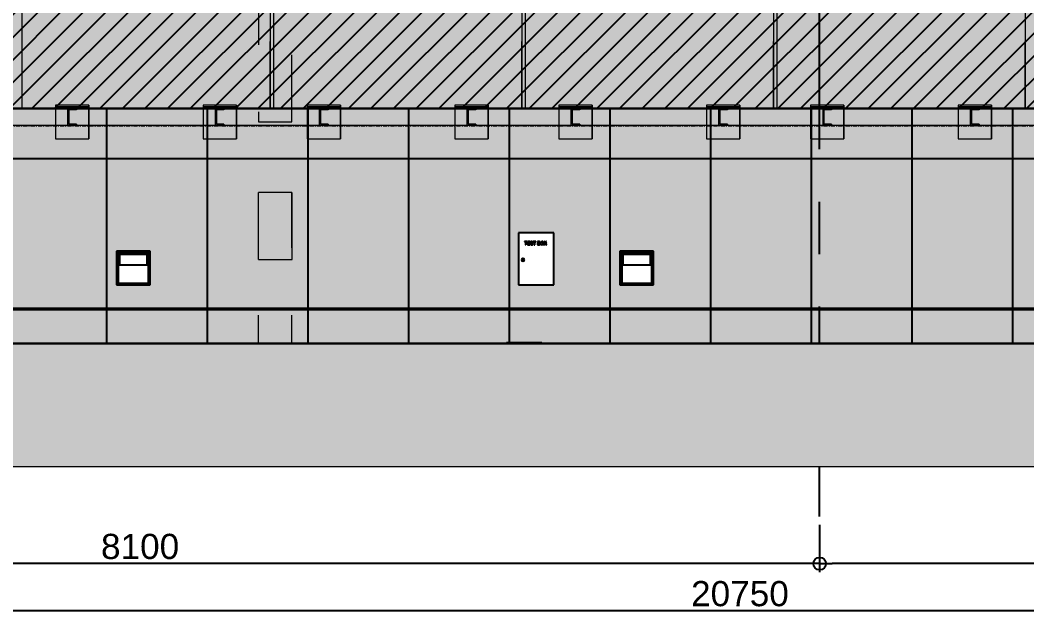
# Model space of a CAD drawing. Header units: millimetres. Extents: x 652937 to 1670132, y 1473552 to 2851037.
# Drawn here: x 760343 to 766343, y 1511628 to 1515147 of the extents above; entities that cross this region are included whole.
import ezdxf
from ezdxf.enums import TextEntityAlignment as Align
from ezdxf.xclip import XClip

# ---------------------------------------------------------------- set-up
doc = ezdxf.new("R2010")
doc.units = ezdxf.units.MM
doc.header["$XCLIPFRAME"] = 0
doc.set_wipeout_variables(frame=1)
for name, pattern in [('TA_GL_005.00000', [13.75, 5, -1.25, 1.25, -1.25, 5]), ('XKITLINE00', [0]), ('XKITLINE02', [4, 2, -2])]:
    doc.linetypes.add(name, pattern=pattern)
for name, color, linetype in [('000 - 0_HIDE_OBJ_FRAMING_DEF_SUB_1', 7, 'Continuous'), ('000 - 0_SYM_DWG_GRID-BUBBLE_MAIN_COLOR_1', 7, 'Continuous'), ('000 - 0_SYM_DWG_GRIDLINE_MAIN_COLOR_251', 7, 'Continuous'), ('000 - CONCRETE_COL_WIPEOUT_', 7, 'Continuous'), ('000 - CONCRETE_WALL_HATCH_', 7, 'Continuous'), ('000 - CONCRETE_WALL_MAIN_COLOR_2', 7, 'Continuous'), ('000 - H A T C H', 7, 'Continuous'), ('010 - ASPG_DIMS_NOM', 7, 'Continuous')]:
    doc.layers.add(name, color=color, linetype=linetype)
doc.layers.add('Part', color=7, linetype='Continuous', lineweight=0)
doc.styles.add('Arial', font='arial.ttf')
doc.styles.add('FAMELINE_FOR_CKST', font='arial.ttf')
doc.styles.add('TA', font='', dxfattribs={"height": 4.5})
doc.styles.get('TA').set_extended_font_data('Cordia New')
doc.dimstyles.new('FAMELINE-CKST_C-C', dxfattribs={"dimtxt": 0.3, "dimasz": 0.15, "dimexe": 0.1, "dimexo": 0.1, "dimgap": 0.05, "dimtad": 1, "dimzin": 0, "dimdsep": 46, "dimtxsty": 'FAMELINE_FOR_CKST', "dimblk": 'ORIGIN', "dimblk1": 'ORIGIN', "dimblk2": 'ORIGIN', "dimsah": 1, "dimcen": 0.1, "dimdle": 0.1, "dimclrd": 7, "dimclre": 7, "dimclrt": 7, "dimadec": 0, "dimazin": 0, "dimtfac": 1, "dimtix": 1, "dimtmove": 2, "dimatfit": 3, "dimfxl": 1, "dimtolj": 1, "dimtzin": 0, "dimlwd": -1, "dimlwe": -1, "dimarcsym": 0})
pattern_1 = [(0, (186823.404, -200), (35.282, 70.564), [7.823, -62.741])]
pattern_2 = [(90, (6060, 101150), (-600, 4e-14), [])]

# ---------------------------------------------------------------- blocks, each defined once
blk = doc.blocks.new('*U6164')
at = {"layer": '000 - 0_SYM_DWG_GRIDLINE_MAIN_COLOR_251', "color": 7, "linetype": 'ByBlock', "ltscale": 5}
blk.add_line((200, 0), (-30071, 0), dxfattribs=at)
at = {"color": 7, "style": 'TA', "flags": 1}
blk.add_attdef('LOCATION', (6, -6), '', height=4.5, rotation=270, dxfattribs=at)
blk = doc.blocks.new('PP18_ENT3_SE_ELE2-1')
at = {"color": 7, "rotation": 180}
blk.add_blockref('*U6164', (-21271, 100920), dxfattribs=at)
blk = doc.blocks.new('*A25183591')
at = {"layer": 'Part', "color": 7, "linetype": 'XKITLINE02', "lineweight": 0}
for p, q in [((186.26736, 22.122868), (186.26736, 7.222868)), ((193.66736, 7.222868), (193.66736, 22.122868)), ((186.267361, 7.222868), (186.26736, 7.222868))]:
    blk.add_line(p, q, dxfattribs=at)
at = {"layer": 'Part', "color": 7, "linetype": 'XKITLINE00', "lineweight": 0}
for p, q in [((186.267361, 22.122868), (186.267361, 7.222868)), ((193.667361, 22.122868), (193.667361, 7.222868)), ((186.267361, 7.222868), (186.26736, 7.222868)), ((193.667361, 7.222868), (186.267361, 7.222868))]:
    blk.add_line(p, q, dxfattribs=at)
blk = doc.blocks.new('*A25193592')
at = {"layer": 'Part', "color": 7, "linetype": 'XKITLINE02', "lineweight": 0}
for p, q in [((193.76736, 22.122868), (193.76736, 7.222868)), ((201.16736, 7.222868), (201.16736, 22.122868)), ((193.767361, 7.222868), (193.76736, 7.222868))]:
    blk.add_line(p, q, dxfattribs=at)
at = {"layer": 'Part', "color": 7, "linetype": 'XKITLINE00', "lineweight": 0}
for p, q in [((193.767361, 22.122868), (193.767361, 7.222868)), ((201.167361, 22.122868), (201.167361, 7.222868)), ((193.767361, 7.222868), (193.76736, 7.222868)), ((201.167361, 7.222868), (193.767361, 7.222868))]:
    blk.add_line(p, q, dxfattribs=at)
blk = doc.blocks.new('*A25203593')
at = {"layer": 'Part', "color": 7, "linetype": 'XKITLINE02', "lineweight": 0}
for p, q in [((201.26736, 22.122868), (201.26736, 7.222868)), ((208.66736, 7.222868), (208.66736, 22.122868)), ((201.267361, 7.222868), (201.26736, 7.222868))]:
    blk.add_line(p, q, dxfattribs=at)
at = {"layer": 'Part', "color": 7, "linetype": 'XKITLINE00', "lineweight": 0}
for p, q in [((201.267361, 22.122868), (201.267361, 7.222868)), ((208.667361, 22.122868), (208.667361, 7.222868)), ((201.267361, 7.222868), (201.26736, 7.222868)), ((208.667361, 7.222868), (201.267361, 7.222868))]:
    blk.add_line(p, q, dxfattribs=at)
blk = doc.blocks.new('*A25353608')
at = {"layer": 'Part', "color": 7, "linetype": 'XKITLINE00', "lineweight": 0}
for p, q in [((180.142408, 6.722868), (177.292408, 6.722868)), ((184.542408, 6.722868), (180.392408, 6.722868)), ((187.642408, 6.722868), (184.792408, 6.722868)), ((192.042408, 6.722868), (187.892408, 6.722868)), ((195.142408, 6.722868), (192.292408, 6.722868)), ((199.542408, 6.722868), (195.392408, 6.722868)), ((202.642408, 6.722868), (199.792408, 6.722868)), ((207.042408, 6.722868), (202.892408, 6.722868)), ((209.192408, 6.722868), (207.292408, 6.722868))]:
    blk.add_line(p, q, dxfattribs=at)
at = {"layer": 'Part', "color": 7, "linetype": 'XKITLINE02', "lineweight": 0}
for p, q in [((180.392408, 6.722868), (180.142408, 6.722868)), ((184.792408, 6.722868), (184.542408, 6.722868)), ((187.892408, 6.722868), (187.642408, 6.722868)), ((192.292408, 6.722868), (192.042408, 6.722868)), ((195.392408, 6.722868), (195.142408, 6.722868)), ((199.792408, 6.722868), (199.542408, 6.722868)), ((202.892408, 6.722868), (202.642408, 6.722868)), ((207.292408, 6.722868), (207.042408, 6.722868))]:
    blk.add_line(p, q, dxfattribs=at)
blk = doc.blocks.new('*A25803653')
at = {"layer": 'Part', "color": 7, "linetype": 'XKITLINE02', "lineweight": 0}
blk.add_line((211.037078, 6.722868), (153.48735, 6.722868), dxfattribs=at)
blk = doc.blocks.new('*A25813654')
at = {"layer": 'Part', "color": 7, "linetype": 'XKITLINE02', "lineweight": 0}
for p, q in [((186.818398, 4.722868), (185.818397, 4.722868)), ((185.818398, -5.480012), (185.818398, 4.722868)), ((186.818397, 4.722868), (186.818398, 4.722868)), ((186.818398, -5.480012), (186.818398, 4.722868))]:
    blk.add_line(p, q, dxfattribs=at)
blk = doc.blocks.new('*A25823655')
at = {"layer": 'Part', "color": 7, "linetype": 'XKITLINE02', "lineweight": 0}
for p, q in [((186.82032, 6.722868), (185.820319, 6.722868)), ((185.82032, 2.722868), (185.82032, 6.722868)), ((186.82032, 2.722868), (186.82032, 6.722868)), ((185.820319, 2.722868), (186.82032, 2.722868))]:
    blk.add_line(p, q, dxfattribs=at)
blk = doc.blocks.new('*A25853658')
at = {"layer": 'Part', "color": 7, "linetype": 'XKITLINE00', "lineweight": 0}
for p, q in [((178.76736, 22.122868), (178.767361, 22.122868)), ((178.767361, 22.122868), (186.167361, 22.122868)), ((178.767361, 22.122868), (178.767361, 7.222868)), ((186.167361, 22.122868), (186.167361, 7.222868)), ((178.767361, 7.222868), (178.76736, 7.222868)), ((186.167361, 7.222868), (178.767361, 7.222868))]:
    blk.add_line(p, q, dxfattribs=at)
at = {"layer": 'Part', "color": 7, "linetype": 'XKITLINE02', "lineweight": 0}
for p, q in [((178.767361, 22.122868), (178.76736, 22.122868)), ((178.76736, 22.122868), (178.76736, 7.222868)), ((186.16736, 7.222868), (186.16736, 22.122868)), ((178.76736, 7.222868), (178.767361, 7.222868))]:
    blk.add_line(p, q, dxfattribs=at)
blk = doc.blocks.new('*A25863659')
at = {"layer": 'Part', "color": 7, "linetype": 'XKITLINE02', "lineweight": 0}
for p, q in [((180.767391, 7.272868), (179.76739, 7.272868)), ((179.76739, 7.272868), (179.76739, 7.222868)), ((179.76739, 7.222868), (180.767391, 7.222868)), ((179.767391, 7.272868), (179.767391, 7.222868)), ((180.76739, 7.272868), (180.767391, 7.272868)), ((180.76739, 7.272868), (180.76739, 7.222868)), ((180.76739, 7.222868), (180.767391, 7.222868)), ((180.767391, 7.222868), (180.767391, 7.272868))]:
    blk.add_line(p, q, dxfattribs=at)
blk = doc.blocks.new('*A25873660')
at = {"layer": 'Part', "color": 7, "linetype": 'XKITLINE02', "lineweight": 0}
for p, q in [((180.767392, 7.322868), (179.76739, 7.322868)), ((179.76739, 7.322868), (179.76739, 6.722868)), ((179.767392, 7.322868), (179.767392, 6.322868)), ((180.76739, 7.322868), (180.76739, 6.722868)), ((180.767392, 6.322868), (180.767392, 7.322868))]:
    blk.add_line(p, q, dxfattribs=at)
at = {"layer": 'Part', "color": 7, "linetype": 'XKITLINE00', "lineweight": 0}
for p, q in [((179.76739, 6.722868), (179.76739, 6.322868)), ((180.76739, 6.722868), (180.76739, 6.322868)), ((179.76739, 6.322868), (180.767392, 6.322868))]:
    blk.add_line(p, q, dxfattribs=at)
blk = doc.blocks.new('*A25903663')
at = {"layer": 'Part', "color": 7, "linetype": 'XKITLINE02', "lineweight": 0}
for p, q in [((188.267392, 7.322868), (187.26739, 7.322868)), ((187.26739, 7.322868), (187.26739, 6.722868)), ((187.267392, 7.322868), (187.267392, 6.322868)), ((188.26739, 7.322868), (188.26739, 6.722868)), ((188.267392, 6.322868), (188.267392, 7.322868))]:
    blk.add_line(p, q, dxfattribs=at)
at = {"layer": 'Part', "color": 7, "linetype": 'XKITLINE00', "lineweight": 0}
for p, q in [((187.26739, 6.722868), (187.26739, 6.322868)), ((188.26739, 6.722868), (188.26739, 6.322868)), ((187.26739, 6.322868), (188.267392, 6.322868))]:
    blk.add_line(p, q, dxfattribs=at)
blk = doc.blocks.new('*A25913664')
at = {"layer": 'Part', "color": 7, "linetype": 'XKITLINE02', "lineweight": 0}
for p, q in [((192.667392, 7.322868), (191.66739, 7.322868)), ((191.66739, 7.322868), (191.66739, 6.722868)), ((191.667392, 7.322868), (191.667392, 6.322868)), ((192.66739, 7.322868), (192.66739, 6.722868)), ((192.667392, 6.322868), (192.667392, 7.322868))]:
    blk.add_line(p, q, dxfattribs=at)
at = {"layer": 'Part', "color": 7, "linetype": 'XKITLINE00', "lineweight": 0}
for p, q in [((191.66739, 6.722868), (191.66739, 6.322868)), ((192.66739, 6.722868), (192.66739, 6.322868)), ((191.66739, 6.322868), (192.667392, 6.322868))]:
    blk.add_line(p, q, dxfattribs=at)
blk = doc.blocks.new('*A25923665')
at = {"layer": 'Part', "color": 7, "linetype": 'XKITLINE02', "lineweight": 0}
for p, q in [((188.267391, 7.272868), (187.26739, 7.272868)), ((187.26739, 7.272868), (187.26739, 7.222868)), ((187.26739, 7.222868), (188.267391, 7.222868)), ((187.267391, 7.272868), (187.267391, 7.222868)), ((188.26739, 7.272868), (188.267391, 7.272868)), ((188.26739, 7.272868), (188.26739, 7.222868)), ((188.26739, 7.222868), (188.267391, 7.222868)), ((188.267391, 7.222868), (188.267391, 7.272868))]:
    blk.add_line(p, q, dxfattribs=at)
blk = doc.blocks.new('*A25933666')
at = {"layer": 'Part', "color": 7, "linetype": 'XKITLINE02', "lineweight": 0}
for p, q in [((187.892408, 7.222868), (187.642407, 7.222868)), ((187.642407, 6.722868), (187.642407, 7.222868)), ((187.892407, 7.222868), (187.892407, 7.185368)), ((187.667407, 7.185368), (187.667407, 6.760368)), ((187.892407, 6.760368), (187.892407, 6.722868))]:
    blk.add_line(p, q, dxfattribs=at)
at = {"layer": 'Part', "color": 7, "linetype": 'XKITLINE00', "lineweight": 0}
for p, q in [((187.642408, 6.722868), (187.642408, 7.222868)), ((187.892408, 7.222868), (187.892408, 7.185368)), ((187.667408, 7.185368), (187.667407, 7.185368)), ((187.892408, 7.185368), (187.667408, 7.185368)), ((187.667408, 7.185368), (187.667408, 6.760368)), ((187.892407, 7.185368), (187.892408, 7.185368)), ((187.642408, 6.722868), (187.642407, 6.722868)), ((187.892408, 6.722868), (187.642408, 6.722868)), ((187.667407, 6.760368), (187.667408, 6.760368)), ((187.892408, 6.760368), (187.667408, 6.760368)), ((187.892407, 6.760368), (187.892408, 6.760368)), ((187.892407, 6.722868), (187.892408, 6.722868)), ((187.892408, 6.760368), (187.892408, 6.722868))]:
    blk.add_line(p, q, dxfattribs=at)
blk = doc.blocks.new('*A25943667')
at = {"layer": 'Part', "color": 7, "linetype": 'XKITLINE02', "lineweight": 0}
for p, q in [((192.667391, 7.272868), (191.66739, 7.272868)), ((191.66739, 7.272868), (191.66739, 7.222868)), ((191.66739, 7.222868), (192.667391, 7.222868)), ((191.667391, 7.272868), (191.667391, 7.222868)), ((192.66739, 7.272868), (192.667391, 7.272868)), ((192.66739, 7.272868), (192.66739, 7.222868)), ((192.66739, 7.222868), (192.667391, 7.222868)), ((192.667391, 7.222868), (192.667391, 7.272868))]:
    blk.add_line(p, q, dxfattribs=at)
blk = doc.blocks.new('*A25953668')
at = {"layer": 'Part', "color": 7, "linetype": 'XKITLINE02', "lineweight": 0}
for p, q in [((192.292408, 7.222868), (192.042407, 7.222868)), ((192.042407, 6.722868), (192.042407, 7.222868)), ((192.292407, 7.222868), (192.292407, 7.185368)), ((192.067407, 7.185368), (192.067407, 6.760368)), ((192.292407, 6.760368), (192.292407, 6.722868))]:
    blk.add_line(p, q, dxfattribs=at)
at = {"layer": 'Part', "color": 7, "linetype": 'XKITLINE00', "lineweight": 0}
for p, q in [((192.042408, 6.722868), (192.042408, 7.222868)), ((192.292408, 7.222868), (192.292408, 7.185368)), ((192.067408, 7.185368), (192.067407, 7.185368)), ((192.292408, 7.185368), (192.067408, 7.185368)), ((192.067408, 7.185368), (192.067408, 6.760368)), ((192.292407, 7.185368), (192.292408, 7.185368)), ((192.042408, 6.722868), (192.042407, 6.722868)), ((192.292408, 6.722868), (192.042408, 6.722868)), ((192.067407, 6.760368), (192.067408, 6.760368)), ((192.292408, 6.760368), (192.067408, 6.760368)), ((192.292407, 6.760368), (192.292408, 6.760368)), ((192.292407, 6.722868), (192.292408, 6.722868)), ((192.292408, 6.760368), (192.292408, 6.722868))]:
    blk.add_line(p, q, dxfattribs=at)
blk = doc.blocks.new('*A25963669')
at = {"layer": 'Part', "color": 7, "linetype": 'XKITLINE02', "lineweight": 0}
for p, q in [((199.792408, 7.222868), (199.542407, 7.222868)), ((199.542407, 6.722868), (199.542407, 7.222868)), ((199.792407, 7.222868), (199.792407, 7.185368)), ((199.567407, 7.185368), (199.567407, 6.760368)), ((199.792407, 6.760368), (199.792407, 6.722868))]:
    blk.add_line(p, q, dxfattribs=at)
at = {"layer": 'Part', "color": 7, "linetype": 'XKITLINE00', "lineweight": 0}
for p, q in [((199.542408, 6.722868), (199.542408, 7.222868)), ((199.792408, 7.222868), (199.792408, 7.185368)), ((199.567408, 7.185368), (199.567407, 7.185368)), ((199.792408, 7.185368), (199.567408, 7.185368)), ((199.567408, 7.185368), (199.567408, 6.760368)), ((199.792407, 7.185368), (199.792408, 7.185368)), ((199.542408, 6.722868), (199.542407, 6.722868)), ((199.792408, 6.722868), (199.542408, 6.722868)), ((199.567407, 6.760368), (199.567408, 6.760368)), ((199.792408, 6.760368), (199.567408, 6.760368)), ((199.792407, 6.760368), (199.792408, 6.760368)), ((199.792407, 6.722868), (199.792408, 6.722868)), ((199.792408, 6.760368), (199.792408, 6.722868))]:
    blk.add_line(p, q, dxfattribs=at)
blk = doc.blocks.new('*A25973670')
at = {"layer": 'Part', "color": 7, "linetype": 'XKITLINE02', "lineweight": 0}
for p, q in [((200.167391, 7.272868), (199.16739, 7.272868)), ((199.16739, 7.272868), (199.16739, 7.222868)), ((199.16739, 7.222868), (200.167391, 7.222868)), ((199.167391, 7.272868), (199.167391, 7.222868)), ((200.16739, 7.272868), (200.167391, 7.272868)), ((200.16739, 7.272868), (200.16739, 7.222868)), ((200.16739, 7.222868), (200.167391, 7.222868)), ((200.167391, 7.222868), (200.167391, 7.272868))]:
    blk.add_line(p, q, dxfattribs=at)
blk = doc.blocks.new('*A25983671')
at = {"layer": 'Part', "color": 7, "linetype": 'XKITLINE02', "lineweight": 0}
for p, q in [((195.392408, 7.222868), (195.142407, 7.222868)), ((195.142407, 6.722868), (195.142407, 7.222868)), ((195.392407, 7.222868), (195.392407, 7.185368)), ((195.167407, 7.185368), (195.167407, 6.760368)), ((195.392407, 6.760368), (195.392407, 6.722868))]:
    blk.add_line(p, q, dxfattribs=at)
at = {"layer": 'Part', "color": 7, "linetype": 'XKITLINE00', "lineweight": 0}
for p, q in [((195.142408, 6.722868), (195.142408, 7.222868)), ((195.392408, 7.222868), (195.392408, 7.185368)), ((195.167408, 7.185368), (195.167407, 7.185368)), ((195.392408, 7.185368), (195.167408, 7.185368)), ((195.167408, 7.185368), (195.167408, 6.760368)), ((195.392407, 7.185368), (195.392408, 7.185368)), ((195.142408, 6.722868), (195.142407, 6.722868)), ((195.392408, 6.722868), (195.142408, 6.722868)), ((195.167407, 6.760368), (195.167408, 6.760368)), ((195.392408, 6.760368), (195.167408, 6.760368)), ((195.392407, 6.760368), (195.392408, 6.760368)), ((195.392407, 6.722868), (195.392408, 6.722868)), ((195.392408, 6.760368), (195.392408, 6.722868))]:
    blk.add_line(p, q, dxfattribs=at)
blk = doc.blocks.new('*A25993672')
at = {"layer": 'Part', "color": 7, "linetype": 'XKITLINE02', "lineweight": 0}
for p, q in [((195.767391, 7.272868), (194.76739, 7.272868)), ((194.76739, 7.272868), (194.76739, 7.222868)), ((194.76739, 7.222868), (195.767391, 7.222868)), ((194.767391, 7.272868), (194.767391, 7.222868)), ((195.76739, 7.272868), (195.767391, 7.272868)), ((195.76739, 7.272868), (195.76739, 7.222868)), ((195.76739, 7.222868), (195.767391, 7.222868)), ((195.767391, 7.222868), (195.767391, 7.272868))]:
    blk.add_line(p, q, dxfattribs=at)
blk = doc.blocks.new('*A26003673')
at = {"layer": 'Part', "color": 7, "linetype": 'XKITLINE02', "lineweight": 0}
for p, q in [((200.167392, 7.322868), (199.16739, 7.322868)), ((199.16739, 7.322868), (199.16739, 6.722868)), ((199.167392, 7.322868), (199.167392, 6.322868)), ((200.16739, 7.322868), (200.16739, 6.722868)), ((200.167392, 6.322868), (200.167392, 7.322868))]:
    blk.add_line(p, q, dxfattribs=at)
at = {"layer": 'Part', "color": 7, "linetype": 'XKITLINE00', "lineweight": 0}
for p, q in [((199.16739, 6.722868), (199.16739, 6.322868)), ((200.16739, 6.722868), (200.16739, 6.322868)), ((199.16739, 6.322868), (200.167392, 6.322868))]:
    blk.add_line(p, q, dxfattribs=at)
blk = doc.blocks.new('*A26013674')
at = {"layer": 'Part', "color": 7, "linetype": 'XKITLINE02', "lineweight": 0}
for p, q in [((195.767392, 7.322868), (194.76739, 7.322868)), ((194.76739, 7.322868), (194.76739, 6.722868)), ((194.767392, 7.322868), (194.767392, 6.322868)), ((195.76739, 7.322868), (195.76739, 6.722868)), ((195.767392, 6.322868), (195.767392, 7.322868))]:
    blk.add_line(p, q, dxfattribs=at)
at = {"layer": 'Part', "color": 7, "linetype": 'XKITLINE00', "lineweight": 0}
for p, q in [((194.76739, 6.722868), (194.76739, 6.322868)), ((195.76739, 6.722868), (195.76739, 6.322868)), ((194.76739, 6.322868), (195.767392, 6.322868))]:
    blk.add_line(p, q, dxfattribs=at)
blk = doc.blocks.new('*A26023675')
at = {"layer": 'Part', "color": 7, "linetype": 'XKITLINE02', "lineweight": 0}
for p, q in [((202.892408, 7.222868), (202.642407, 7.222868)), ((202.642407, 6.722868), (202.642407, 7.222868)), ((202.892407, 7.222868), (202.892407, 7.185368)), ((202.667407, 7.185368), (202.667407, 6.760368)), ((202.892407, 6.760368), (202.892407, 6.722868))]:
    blk.add_line(p, q, dxfattribs=at)
at = {"layer": 'Part', "color": 7, "linetype": 'XKITLINE00', "lineweight": 0}
for p, q in [((202.642408, 6.722868), (202.642408, 7.222868)), ((202.892408, 7.222868), (202.892408, 7.185368)), ((202.667408, 7.185368), (202.667407, 7.185368)), ((202.892408, 7.185368), (202.667408, 7.185368)), ((202.667408, 7.185368), (202.667408, 6.760368)), ((202.892407, 7.185368), (202.892408, 7.185368)), ((202.642408, 6.722868), (202.642407, 6.722868)), ((202.892408, 6.722868), (202.642408, 6.722868)), ((202.667407, 6.760368), (202.667408, 6.760368)), ((202.892408, 6.760368), (202.667408, 6.760368)), ((202.892407, 6.760368), (202.892408, 6.760368)), ((202.892407, 6.722868), (202.892408, 6.722868)), ((202.892408, 6.760368), (202.892408, 6.722868))]:
    blk.add_line(p, q, dxfattribs=at)
blk = doc.blocks.new('*A26033676')
at = {"layer": 'Part', "color": 7, "linetype": 'XKITLINE02', "lineweight": 0}
for p, q in [((203.267391, 7.272868), (202.26739, 7.272868)), ((202.26739, 7.272868), (202.26739, 7.222868)), ((202.26739, 7.222868), (203.267391, 7.222868)), ((202.267391, 7.272868), (202.267391, 7.222868)), ((203.26739, 7.272868), (203.267391, 7.272868)), ((203.26739, 7.272868), (203.26739, 7.222868)), ((203.26739, 7.222868), (203.267391, 7.222868)), ((203.267391, 7.222868), (203.267391, 7.272868))]:
    blk.add_line(p, q, dxfattribs=at)
blk = doc.blocks.new('*A26043677')
at = {"layer": 'Part', "color": 7, "linetype": 'XKITLINE02', "lineweight": 0}
for p, q in [((203.267392, 7.322868), (202.26739, 7.322868)), ((202.26739, 7.322868), (202.26739, 6.722868)), ((202.267392, 7.322868), (202.267392, 6.322868)), ((203.26739, 7.322868), (203.26739, 6.722868)), ((203.267392, 6.322868), (203.267392, 7.322868))]:
    blk.add_line(p, q, dxfattribs=at)
at = {"layer": 'Part', "color": 7, "linetype": 'XKITLINE00', "lineweight": 0}
for p, q in [((202.26739, 6.722868), (202.26739, 6.322868)), ((203.26739, 6.722868), (203.26739, 6.322868)), ((202.26739, 6.322868), (203.267392, 6.322868))]:
    blk.add_line(p, q, dxfattribs=at)
blk = doc.blocks.new('*A26053678')
at = {"layer": 'Part', "color": 7, "linetype": 'XKITLINE02', "lineweight": 0}
for p, q in [((207.292408, 7.222868), (207.042407, 7.222868)), ((207.042407, 6.722868), (207.042407, 7.222868)), ((207.292407, 7.222868), (207.292407, 7.185368)), ((207.067407, 7.185368), (207.067407, 6.760368)), ((207.292407, 6.760368), (207.292407, 6.722868))]:
    blk.add_line(p, q, dxfattribs=at)
at = {"layer": 'Part', "color": 7, "linetype": 'XKITLINE00', "lineweight": 0}
for p, q in [((207.042408, 6.722868), (207.042408, 7.222868)), ((207.292408, 7.222868), (207.292408, 7.185368)), ((207.067408, 7.185368), (207.067407, 7.185368)), ((207.292408, 7.185368), (207.067408, 7.185368)), ((207.067408, 7.185368), (207.067408, 6.760368)), ((207.292407, 7.185368), (207.292408, 7.185368)), ((207.042408, 6.722868), (207.042407, 6.722868)), ((207.292408, 6.722868), (207.042408, 6.722868)), ((207.067407, 6.760368), (207.067408, 6.760368)), ((207.292408, 6.760368), (207.067408, 6.760368)), ((207.292407, 6.760368), (207.292408, 6.760368)), ((207.292407, 6.722868), (207.292408, 6.722868)), ((207.292408, 6.760368), (207.292408, 6.722868))]:
    blk.add_line(p, q, dxfattribs=at)
blk = doc.blocks.new('*A26063679')
at = {"layer": 'Part', "color": 7, "linetype": 'XKITLINE02', "lineweight": 0}
for p, q in [((207.667391, 7.272868), (206.66739, 7.272868)), ((206.66739, 7.272868), (206.66739, 7.222868)), ((206.66739, 7.222868), (207.667391, 7.222868)), ((206.667391, 7.272868), (206.667391, 7.222868)), ((207.66739, 7.272868), (207.667391, 7.272868)), ((207.66739, 7.272868), (207.66739, 7.222868)), ((207.66739, 7.222868), (207.667391, 7.222868)), ((207.667391, 7.222868), (207.667391, 7.272868))]:
    blk.add_line(p, q, dxfattribs=at)
blk = doc.blocks.new('*A26073680')
at = {"layer": 'Part', "color": 7, "linetype": 'XKITLINE02', "lineweight": 0}
for p, q in [((207.667392, 7.322868), (206.66739, 7.322868)), ((206.66739, 7.322868), (206.66739, 6.722868)), ((206.667392, 7.322868), (206.667392, 6.322868)), ((207.66739, 7.322868), (207.66739, 6.722868)), ((207.667392, 6.322868), (207.667392, 7.322868))]:
    blk.add_line(p, q, dxfattribs=at)
at = {"layer": 'Part', "color": 7, "linetype": 'XKITLINE00', "lineweight": 0}
for p, q in [((206.66739, 6.722868), (206.66739, 6.322868)), ((207.66739, 6.722868), (207.66739, 6.322868)), ((206.66739, 6.322868), (207.667392, 6.322868))]:
    blk.add_line(p, q, dxfattribs=at)
blk = doc.blocks.new('*A26743747')
at = {"layer": 'Part', "color": 7, "linetype": 'XKITLINE02', "lineweight": 0}
for p, q in [((180.392408, 7.222868), (180.142407, 7.222868)), ((180.142407, 6.722868), (180.142407, 7.222868)), ((180.392407, 7.222868), (180.392407, 7.185368)), ((180.167407, 7.185368), (180.167407, 6.760368)), ((180.392407, 6.760368), (180.392407, 6.722868))]:
    blk.add_line(p, q, dxfattribs=at)
at = {"layer": 'Part', "color": 7, "linetype": 'XKITLINE00', "lineweight": 0}
for p, q in [((180.142408, 6.722868), (180.142408, 7.222868)), ((180.392408, 7.222868), (180.392408, 7.185368)), ((180.167408, 7.185368), (180.167407, 7.185368)), ((180.392408, 7.185368), (180.167408, 7.185368)), ((180.167408, 7.185368), (180.167408, 6.760368)), ((180.392407, 7.185368), (180.392408, 7.185368)), ((180.142408, 6.722868), (180.142407, 6.722868)), ((180.392408, 6.722868), (180.142408, 6.722868)), ((180.167407, 6.760368), (180.167408, 6.760368)), ((180.392408, 6.760368), (180.167408, 6.760368)), ((180.392407, 6.760368), (180.392408, 6.760368)), ((180.392407, 6.722868), (180.392408, 6.722868)), ((180.392408, 6.760368), (180.392408, 6.722868))]:
    blk.add_line(p, q, dxfattribs=at)
blk = doc.blocks.new('*A27253798')
at = {"layer": 'Part', "color": 7, "linetype": 'XKITLINE02', "lineweight": 0}
for p, q in [((186.818398, 28.472868), (185.818397, 28.472868)), ((186.818398, 6.822868), (186.818398, 28.472868)), ((185.818398, 23.122868), (185.818398, 6.822868)), ((185.818397, 6.822868), (186.818398, 6.822868))]:
    blk.add_line(p, q, dxfattribs=at)
at = {"layer": 'Part', "color": 7, "linetype": 'XKITLINE00', "lineweight": 0}
blk.add_line((185.818398, 28.472868), (185.818398, 23.122868), dxfattribs=at)
blk = doc.blocks.new('*A27433816')
at = {"layer": 'Part', "color": 7, "linetype": 'XKITLINE02', "lineweight": 0}
for p, q in [((184.792408, 7.222868), (184.542407, 7.222868)), ((184.542407, 6.722868), (184.542407, 7.222868)), ((184.792407, 7.222868), (184.792407, 7.185368)), ((184.567407, 7.185368), (184.567407, 6.760368)), ((184.792407, 6.760368), (184.792407, 6.722868))]:
    blk.add_line(p, q, dxfattribs=at)
at = {"layer": 'Part', "color": 7, "linetype": 'XKITLINE00', "lineweight": 0}
for p, q in [((184.542408, 6.722868), (184.542408, 7.222868)), ((184.792408, 7.222868), (184.792408, 7.185368)), ((184.567408, 7.185368), (184.567407, 7.185368)), ((184.792408, 7.185368), (184.567408, 7.185368)), ((184.567408, 7.185368), (184.567408, 6.760368)), ((184.792407, 7.185368), (184.792408, 7.185368)), ((184.542408, 6.722868), (184.542407, 6.722868)), ((184.792408, 6.722868), (184.542408, 6.722868)), ((184.567407, 6.760368), (184.567408, 6.760368)), ((184.792408, 6.760368), (184.567408, 6.760368)), ((184.792407, 6.760368), (184.792408, 6.760368)), ((184.792407, 6.722868), (184.792408, 6.722868)), ((184.792408, 6.760368), (184.792408, 6.722868))]:
    blk.add_line(p, q, dxfattribs=at)
blk = doc.blocks.new('*A27443817')
at = {"layer": 'Part', "color": 7, "linetype": 'XKITLINE02', "lineweight": 0}
for p, q in [((185.167391, 7.272868), (184.16739, 7.272868)), ((184.16739, 7.272868), (184.16739, 7.222868)), ((184.16739, 7.222868), (185.167391, 7.222868)), ((184.167391, 7.272868), (184.167391, 7.222868)), ((185.16739, 7.272868), (185.167391, 7.272868)), ((185.16739, 7.272868), (185.16739, 7.222868)), ((185.16739, 7.222868), (185.167391, 7.222868)), ((185.167391, 7.222868), (185.167391, 7.272868))]:
    blk.add_line(p, q, dxfattribs=at)
blk = doc.blocks.new('*A27453818')
at = {"layer": 'Part', "color": 7, "linetype": 'XKITLINE02', "lineweight": 0}
for p, q in [((185.167392, 7.322868), (184.16739, 7.322868)), ((184.16739, 7.322868), (184.16739, 6.722868)), ((184.167392, 7.322868), (184.167392, 6.322868)), ((185.16739, 7.322868), (185.16739, 6.722868)), ((185.167392, 6.322868), (185.167392, 7.322868))]:
    blk.add_line(p, q, dxfattribs=at)
at = {"layer": 'Part', "color": 7, "linetype": 'XKITLINE00', "lineweight": 0}
for p, q in [((184.16739, 6.722868), (184.16739, 6.322868)), ((185.16739, 6.722868), (185.16739, 6.322868)), ((184.16739, 6.322868), (185.167392, 6.322868))]:
    blk.add_line(p, q, dxfattribs=at)
blk = doc.blocks.new('PP18_ENT3_SE_ELE2-2')
at = {"color": 7, "lineweight": 0, "xscale": 200, "yscale": 200, "zscale": 200}
for name in ['*A25183591', '*A25193592', '*A25203593', '*A27253798', '*A25853658', '*A25353608', '*A25873660', '*A25863659', '*A26743747', '*A27453818', '*A27443817', '*A27433816', '*A25903663', '*A25923665', '*A25933666', '*A25913664', '*A25943667', '*A25953668', '*A26013674', '*A25993672', '*A25983671', '*A26003673', '*A25973670', '*A25963669', '*A26043677', '*A26033676', '*A26023675', '*A26073680', '*A26063679', '*A26053678', '*A25803653', '*A25823655', '*A25813654']:
    blk.add_blockref(name, (-50408.4678, 101105.4264), dxfattribs=at)
blk = doc.blocks.new('*U6169')
at = {"layer": '000 - 0_SYM_DWG_GRIDLINE_MAIN_COLOR_251', "color": 7, "linetype": 'ByBlock', "ltscale": 5}
blk.add_line((16, 0), (-308.66, 0), dxfattribs=at)
at = {"layer": '000 - 0_SYM_DWG_GRIDLINE_MAIN_COLOR_251', "color": 7}
blk.add_point((0, 0), dxfattribs=at)
at = {"color": 7, "style": 'TA', "flags": 1}
blk.add_attdef('LOCATION', (6, -6), '', height=4.5, rotation=270, dxfattribs=at)
at = {"layer": '000 - 0_SYM_DWG_GRID-BUBBLE_MAIN_COLOR_1', "color": 7, "style": 'Arial'}
blk.add_attdef('GRID-HEAD', text='', height=4, rotation=90, dxfattribs=at).set_placement((50, 0), align=Align.MIDDLE_CENTER)
blk = doc.blocks.new('_Origin')
at = {"color": 7, "linetype": 'ByBlock', "lineweight": -2}
blk.add_line((0, 0), (-1, 0), dxfattribs=at)
blk.add_circle((0, 0), 0.5, dxfattribs=at)
blk = doc.blocks.new('*D7619')
at = {"layer": '010 - ASPG_DIMS_NOM', "color": 7, "transparency": 16777216}
for p, q in [((-20750, 100070), (-20750, 99507.5)), ((0, 100070), (0, 99507.5)), ((-75, 99557.5), (-20675, 99557.5))]:
    blk.add_line(p, q, dxfattribs=at)
at = {"layer": 'Defpoints', "color": 7, "transparency": 16777216}
for p in [(-20750, 100120), (0, 100120), (-20750, 99557.5)]:
    blk.add_point(p, dxfattribs=at)
at = {"layer": '010 - ASPG_DIMS_NOM', "color": 7, "transparency": 16777216, "xscale": 75, "yscale": 75, "zscale": 75, "rotation": 180}
blk.add_blockref('_Origin', (-20750, 99557.5), dxfattribs=at)
at = {"layer": '010 - ASPG_DIMS_NOM', "color": 7, "transparency": 16777216, "xscale": 75, "yscale": 75, "zscale": 75}
blk.add_blockref('_Origin', (0, 99557.5), dxfattribs=at)
at = {"layer": '010 - ASPG_DIMS_NOM', "color": 7, "transparency": 16777216, "insert": (-10375, 99659.1), "char_height": 150, "attachment_point": 5, "style": 'FAMELINE_FOR_CKST'}
blk.add_mtext('\\A1;20750', dxfattribs=at)
blk = doc.blocks.new('*D7616')
at = {"layer": '010 - ASPG_DIMS_NOM', "color": 7, "transparency": 16777216}
for p, q in [((-9900, 100070), (-9900, 99788.8)), ((0, 100070), (0, 99788.8)), ((-75, 99838.8), (-9825, 99838.8))]:
    blk.add_line(p, q, dxfattribs=at)
at = {"layer": 'Defpoints', "color": 7, "transparency": 16777216}
for p in [(-9900, 100120), (0, 100120), (-9900, 99838.8)]:
    blk.add_point(p, dxfattribs=at)
at = {"layer": '010 - ASPG_DIMS_NOM', "color": 7, "transparency": 16777216, "xscale": 75, "yscale": 75, "zscale": 75, "rotation": 180}
blk.add_blockref('_Origin', (-9900, 99838.8), dxfattribs=at)
at = {"layer": '010 - ASPG_DIMS_NOM', "color": 7, "transparency": 16777216, "xscale": 75, "yscale": 75, "zscale": 75}
blk.add_blockref('_Origin', (0, 99838.8), dxfattribs=at)
at = {"layer": '010 - ASPG_DIMS_NOM', "color": 7, "transparency": 16777216, "insert": (-4950, 99940.3), "char_height": 150, "attachment_point": 5, "style": 'FAMELINE_FOR_CKST'}
blk.add_mtext('\\A1;9900', dxfattribs=at)
blk = doc.blocks.new('*D7617')
at = {"layer": '010 - ASPG_DIMS_NOM', "color": 7, "transparency": 16777216}
for p, q in [((-18000, 100070), (-18000, 99788.8)), ((-9900, 100070), (-9900, 99788.8)), ((-9975, 99838.8), (-17925, 99838.8))]:
    blk.add_line(p, q, dxfattribs=at)
at = {"layer": 'Defpoints', "color": 7, "transparency": 16777216}
for p in [(-18000, 100120), (-9900, 100120), (-18000, 99838.8)]:
    blk.add_point(p, dxfattribs=at)
at = {"layer": '010 - ASPG_DIMS_NOM', "color": 7, "transparency": 16777216, "xscale": 75, "yscale": 75, "zscale": 75, "rotation": 180}
blk.add_blockref('_Origin', (-18000, 99838.8), dxfattribs=at)
at = {"layer": '010 - ASPG_DIMS_NOM', "color": 7, "transparency": 16777216, "xscale": 75, "yscale": 75, "zscale": 75}
blk.add_blockref('_Origin', (-9900, 99838.8), dxfattribs=at)
at = {"layer": '010 - ASPG_DIMS_NOM', "color": 7, "transparency": 16777216, "insert": (-13950, 99940.3), "char_height": 150, "attachment_point": 5, "style": 'FAMELINE_FOR_CKST'}
blk.add_mtext('\\A1;8100', dxfattribs=at)
blk = doc.blocks.new('*U6174')
at = {"layer": '000 - H A T C H'}
h = blk.add_hatch(dxfattribs=at)
h.set_pattern_fill('AR-CONC', scale=0.05)
h.paths.add_polyline_path([(7281, 0), (0, 0), (0, -2980), (15523, -2980), (15523, 9340), (7281, 9340)])
at = {"layer": '000 - CONCRETE_COL_WIPEOUT_', "color": 7}
blk.add_lwpolyline([(7281, 0), (7281, 9340), (15523, 9340), (15523, -2980), (0, -2980), (0, 0), (7281, 0), (7281, 0), (7281, 0), (7281, 0), (7281, 0), (7281, 0)], close=True, dxfattribs=at)
blk = doc.blocks.new('A$Cfa402d38')
at = {"layer": 'Defpoints', "color": 7}
blk.add_lwpolyline([(314, -1870), (314, -4850), (15837, -4850), (15837, 7470), (7595, 7470), (7595, -1870)], close=True, dxfattribs=at)
at = {"layer": '000 - CONCRETE_WALL_MAIN_COLOR_2', "color": 7}
blk.add_blockref('*U6174', (314, -1870), dxfattribs=at)
at = {"layer": '000 - CONCRETE_WALL_HATCH_'}
h = blk.add_hatch(dxfattribs=at)
h.set_pattern_fill('ANSI31', scale=30)
h.paths.add_polyline_path([(314, -1870), (314, -4850), (15837, -4850), (15837, 7470), (7595, 7470), (7595, -1870)])
blk = doc.blocks.new('DPA_LIGHTING_WALL MOUNT_WLL711_A - PASITO_Asymmetrical 150_x90_-23669885-ENT 3 ELE-2 Sheet')
at = {"layer": '000 - 0_HIDE_OBJ_FRAMING_DEF_SUB_1', "color": 7}
for p, q in [((-177888.4, 101700), (-178088.4, 101700)), ((-178088.4, 101700), (-178088.4, 101500)), ((-177888.4, 101500), (-177888.4, 101700)), ((-178078.4, 101690), (-178081.8, 101693.3)), ((-178078.4, 101690), (-178078.4, 101510)), ((-177898.4, 101690), (-178078.4, 101690)), ((-178078.4, 101690), (-177898.4, 101690)), ((-178078.4, 101690), (-178071.3, 101681)), ((-178078.4, 101619.5), (-178078.4, 101690)), ((-177906.3, 101681), (-178071.3, 101681)), ((-178071.3, 101681), (-178071.3, 101619.4)), ((-177906.3, 101681), (-177898.4, 101690)), ((-177906.3, 101619.4), (-177906.3, 101681)), ((-177895.1, 101693.3), (-177898.4, 101690)), ((-177898.4, 101510), (-177898.4, 101690)), ((-177898.4, 101690), (-177898.4, 101619.5)), ((-178078.4, 101619.5), (-178071.3, 101619.4)), ((-178071.3, 101619.4), (-177906.3, 101619.4)), ((-177898.4, 101619.5), (-177906.3, 101619.4)), ((-178088.4, 101500), (-177888.4, 101500)), ((-178081.8, 101506.7), (-178078.4, 101510)), ((-178078.4, 101510), (-177898.4, 101510)), ((-177895.1, 101506.7), (-177898.4, 101510))]:
    blk.add_line(p, q, dxfattribs=at)
blk = doc.blocks.new('ACM_EARTH INSPECTION PIT - ACM_EARTH INSPECTION PIT-23962509-ENT 3 ELE-2 Sheet')
at = {"layer": '000 - 0_HIDE_OBJ_FRAMING_DEF_SUB_1', "color": 7}
for p, q in [((-201613.5, 101152), (-201303.5, 101152)), ((-201613.5, 101150), (-201613.5, 101152)), ((-201563.9, 101157), (-201353.9, 101157)), ((-201563.9, 101152), (-201563.9, 101157)), ((-201353.9, 101157), (-201353.9, 101152)), ((-201303.5, 101152), (-201303.5, 101150))]:
    blk.add_line(p, q, dxfattribs=at)
blk = doc.blocks.new('ACM_TEST BOX - test box-V125-ENT 3 ELE-2 Sheet')
at = {"layer": '000 - 0_HIDE_OBJ_FRAMING_DEF_SUB_1', "color": 7}
for p, q in [((-193483.5, 101810), (-193693.5, 101810)), ((-193693.5, 101810), (-193693.5, 101500)), ((-193483.5, 101500), (-193483.5, 101810)), ((-193643, 101758), (-193658.4, 101758)), ((-193658.4, 101758), (-193658.4, 101755.5)), ((-193658.4, 101755.5), (-193651.9, 101755.5)), ((-193651.9, 101755.5), (-193651.9, 101738.3)), ((-193651.9, 101738.3), (-193649.5, 101738.3)), ((-193649.5, 101738.3), (-193649.5, 101755.5)), ((-193649.5, 101755.5), (-193643, 101755.5)), ((-193643, 101755.5), (-193643, 101758)), ((-193626.1, 101758), (-193640.2, 101758)), ((-193640.2, 101758), (-193640.2, 101738.3)), ((-193640.2, 101738.3), (-193625.8, 101738.3)), ((-193637.8, 101749.7), (-193637.8, 101755.5)), ((-193637.8, 101755.5), (-193626.1, 101755.5)), ((-193626.7, 101749.7), (-193637.8, 101749.7)), ((-193637.8, 101740.8), (-193637.8, 101747.2)), ((-193637.8, 101747.2), (-193626.7, 101747.2)), ((-193625.8, 101740.8), (-193637.8, 101740.8)), ((-193626.7, 101747.2), (-193626.7, 101749.7)), ((-193626.1, 101755.5), (-193626.1, 101758)), ((-193625.8, 101738.3), (-193625.8, 101740.8)), ((-193623, 101745.1), (-193621.9, 101741.3)), ((-193620.5, 101745.1), (-193623, 101745.1)), ((-193621.5, 101755.7), (-193622.4, 101752.9)), ((-193622.4, 101752.9), (-193621.7, 101750.4)), ((-193621.9, 101741.3), (-193619.1, 101738.8)), ((-193621.7, 101750.4), (-193619.6, 101748.6)), ((-193619, 101757.6), (-193621.5, 101755.7)), ((-193619.7, 101742.6), (-193620.5, 101745.1)), ((-193619.9, 101752.9), (-193618.8, 101755)), ((-193619.1, 101751.2), (-193619.9, 101752.9)), ((-193617.8, 101741), (-193619.7, 101742.6)), ((-193619.6, 101748.6), (-193615.7, 101747.4)), ((-193615.1, 101749.9), (-193619.1, 101751.2)), ((-193619.1, 101738.8), (-193614.7, 101738)), ((-193615.4, 101758.3), (-193619, 101757.6)), ((-193618.8, 101755), (-193615.3, 101755.8)), ((-193614.8, 101740.4), (-193617.8, 101741)), ((-193615.7, 101747.4), (-193612.1, 101746.4)), ((-193611.5, 101757.6), (-193615.4, 101758.3)), ((-193615.3, 101755.8), (-193611.8, 101755)), ((-193610.8, 101748.6), (-193615.1, 101749.9)), ((-193612.3, 101740.9), (-193614.8, 101740.4)), ((-193614.7, 101738), (-193611, 101738.8)), ((-193610.6, 101742.1), (-193612.3, 101740.9)), ((-193612.1, 101746.4), (-193610.5, 101745.3)), ((-193611.8, 101755), (-193610.4, 101752.4)), ((-193608.9, 101755.5), (-193611.5, 101757.6)), ((-193611, 101738.8), (-193608.5, 101740.9)), ((-193608.4, 101746.6), (-193610.8, 101748.6)), ((-193610.1, 101743.8), (-193610.6, 101742.1)), ((-193610.5, 101745.3), (-193610.1, 101743.8)), ((-193610.4, 101752.4), (-193607.9, 101752.4)), ((-193607.9, 101752.4), (-193608.9, 101755.5)), ((-193608.5, 101740.9), (-193607.6, 101743.8)), ((-193607.6, 101743.8), (-193608.4, 101746.6)), ((-193590.1, 101758), (-193605.5, 101758)), ((-193605.5, 101758), (-193605.5, 101755.5)), ((-193605.5, 101755.5), (-193599, 101755.5)), ((-193599, 101755.5), (-193599, 101738.3)), ((-193599, 101738.3), (-193596.5, 101738.3)), ((-193596.5, 101738.3), (-193596.5, 101755.5)), ((-193596.5, 101755.5), (-193590.1, 101755.5)), ((-193590.1, 101755.5), (-193590.1, 101758)), ((-193572.1, 101758), (-193579.6, 101758)), ((-193579.6, 101758), (-193579.6, 101738.3)), ((-193579.6, 101738.3), (-193572.1, 101738.3)), ((-193577.1, 101750), (-193577.1, 101755.5)), ((-193577.1, 101755.5), (-193573, 101755.5)), ((-193572.6, 101750), (-193577.1, 101750)), ((-193577.1, 101740.8), (-193577.1, 101747.5)), ((-193577.1, 101747.5), (-193572.3, 101747.5)), ((-193572.1, 101740.8), (-193577.1, 101740.8)), ((-193573, 101755.5), (-193569.8, 101755.3)), ((-193570, 101750.2), (-193572.6, 101750)), ((-193572.3, 101747.5), (-193569.3, 101747.2)), ((-193568.4, 101757.4), (-193572.1, 101758)), ((-193570.3, 101740.9), (-193572.1, 101740.8)), ((-193572.1, 101738.3), (-193569, 101738.6)), ((-193568.7, 101741.4), (-193570.3, 101740.9)), ((-193568.4, 101751.1), (-193570, 101750.2)), ((-193569.8, 101755.3), (-193568.4, 101754.3)), ((-193569.3, 101747.2), (-193567.8, 101746.1)), ((-193569, 101738.6), (-193566.8, 101739.6)), ((-193567.3, 101744.1), (-193568.7, 101741.4)), ((-193566.2, 101755.6), (-193568.4, 101757.4)), ((-193568.4, 101754.3), (-193567.9, 101752.7)), ((-193567.9, 101752.7), (-193568.4, 101751.1)), ((-193568.1, 101749.1), (-193566.1, 101750.8)), ((-193565.7, 101747.2), (-193568.1, 101749.1)), ((-193567.8, 101746.1), (-193567.3, 101744.1)), ((-193566.8, 101739.6), (-193565.4, 101741.5)), ((-193565.5, 101753.1), (-193566.2, 101755.6)), ((-193566.1, 101750.8), (-193565.5, 101753.1)), ((-193564.8, 101744.2), (-193565.7, 101747.2)), ((-193565.4, 101741.5), (-193564.8, 101744.2)), ((-193559.7, 101755.5), (-193562.4, 101747.9)), ((-193562.4, 101747.9), (-193561.2, 101743)), ((-193561.2, 101743), (-193557.9, 101739.3)), ((-193559.9, 101747.9), (-193557.9, 101754)), ((-193557.9, 101742.4), (-193559.9, 101747.9)), ((-193553, 101758.3), (-193559.7, 101755.5)), ((-193557.9, 101754), (-193553, 101755.8)), ((-193553, 101740.4), (-193557.9, 101742.4)), ((-193557.9, 101739.3), (-193553, 101738)), ((-193548.1, 101757), (-193553, 101758.3)), ((-193553, 101755.8), (-193549.3, 101754.9)), ((-193548, 101742.4), (-193553, 101740.4)), ((-193553, 101738), (-193548.2, 101739.2)), ((-193549.3, 101754.9), (-193546.9, 101752.2)), ((-193548.2, 101739.2), (-193544.8, 101742.8)), ((-193544.7, 101753.4), (-193548.1, 101757)), ((-193546.1, 101748.1), (-193548, 101742.4)), ((-193546.9, 101752.2), (-193546.1, 101748.1)), ((-193544.8, 101742.8), (-193543.6, 101748.1)), ((-193543.6, 101748.1), (-193544.7, 101753.4)), ((-193534.8, 101749), (-193542.4, 101738.3)), ((-193542.4, 101738.3), (-193539.4, 101738.3)), ((-193538.2, 101758), (-193541.1, 101758)), ((-193541.1, 101758), (-193534.8, 101749)), ((-193539.4, 101738.3), (-193534.4, 101745.3)), ((-193534.6, 101752.9), (-193538.2, 101758)), ((-193533.4, 101751), (-193534.6, 101752.9)), ((-193534.4, 101745.3), (-193533.3, 101746.9)), ((-193532, 101753), (-193533.4, 101751)), ((-193533.3, 101746.9), (-193532.2, 101745.4)), ((-193532.2, 101745.4), (-193527.2, 101738.3)), ((-193528.5, 101758), (-193532, 101753)), ((-193531.8, 101749), (-193525.5, 101758)), ((-193524.2, 101738.3), (-193531.8, 101749)), ((-193525.5, 101758), (-193528.5, 101758)), ((-193527.2, 101738.3), (-193524.2, 101738.3)), ((-193669.3, 101648.5), (-193669.3, 101650)), ((-193669.3, 101650), (-193664.3, 101650)), ((-193664.3, 101648.5), (-193669.3, 101648.5)), ((-193664.3, 101650), (-193664.3, 101648.5)), ((-193693.5, 101500), (-193483.5, 101500))]:
    blk.add_line(p, q, dxfattribs=at)
for radius, start, end in [(8.51, 0, 180), (8.51, 180, 0), (7.56, 0, 180), (7.56, 180, 0), (6.56, 0, 180), (6.56, 180, 0)]:
    blk.add_arc((-193666.8, 101649.3), radius, start, end, dxfattribs=at)
blk = doc.blocks.new('C-1-PP18-AR-2340-01-C_20260413-231939_PP18_ENT3_EX-ELE2')
at = {"layer": '000 - 0_HIDE_OBJ_FRAMING_DEF_SUB_1'}
h = blk.add_hatch(dxfattribs=at)
h.set_pattern_fill('FP_25', style=0, pattern_type=2)
h.set_pattern_definition(pattern_1)
h.paths.add_polyline_path([(-20009, 102250), (6440, 102250), (6440, 102550), (-20009, 102550), (-20009, 102333.2)])
h = blk.add_hatch(dxfattribs=at)
h.set_pattern_fill('FP_27', style=0, pattern_type=2)
h.set_pattern_definition(pattern_2)
h.paths.add_polyline_path([(-20009, 102250), (6440, 102250), (6440, 102550), (-20009, 102550), (-20009, 102333.2)])
h = blk.add_hatch(dxfattribs=at)
h.set_pattern_fill('FP_25', style=0, pattern_type=2)
h.set_pattern_definition(pattern_1)
h.paths.add_polyline_path([(-460, 101150), (6135, 101150), (6135, 101152), (6184.5, 101152), (6184.5, 101157), (6394.5, 101157), (6394.5, 101152), (6440, 101152), (6440, 101350), (-20009, 101350), (-20009, 101150), (-19665, 101150), (-19665, 101152), (-19615.5, 101153), (-19615.5, 101157), (-19405.5, 101157), (-19405.5, 101152), (-19355, 101152), (-19355, 101150), (-11865, 101150), (-11865, 101152), (-11815.5, 101152), (-11815.5, 101157), (-11605.5, 101157), (-11605.5, 101152), (-11555, 101152), (-11555, 101150), (-760, 101150)])
h.paths.add_polyline_path([(-5627.9, 101360), (6440, 101360), (6440, 102250), (-20009, 102250), (-20009, 101360), (-5826.6, 101360)])
h.paths.add_polyline_path([(-11745, 101500), (-11745, 101810), (-11535, 101810), (-11535, 101500), (-11587.8, 101500)])
h.paths.add_polyline_path([(-18739.6, 101500), (-18945, 101500), (-18945, 101810), (-18735, 101810), (-18735, 101500)])
h.paths.add_polyline_path([(6355, 101500), (6145, 101500), (6145, 101810), (6355, 101810), (6355, 101740.4)])
h.paths.add_polyline_path([(-1950, 101506.7), (-2133.3, 101506.7), (-2133.3, 101693.3), (-1946.6, 101693.3), (-1946.6, 101506.7)])
h.paths.add_polyline_path([(866.7, 101506.7), (866.7, 101693.3), (1053.4, 101693.3), (1053.4, 101506.7), (870, 101506.7)])
h.paths.add_polyline_path([(3907.9, 101506.7), (3866.7, 101506.7), (3866.7, 101693.3), (4053.4, 101693.3), (4053.4, 101506.7), (4050, 101506.7)])
h.paths.add_polyline_path([(-7946.6, 101506.7), (-8133.3, 101506.7), (-8133.3, 101693.3), (-7946.6, 101693.3), (-7946.6, 101510)])
h.paths.add_polyline_path([(-14071.1, 101506.7), (-14133.3, 101506.7), (-14133.3, 101693.3), (-13946.6, 101693.3), (-13946.6, 101506.7), (-13971.7, 101506.7)])
h.paths.add_polyline_path([(-10946.6, 101506.7), (-11133.3, 101506.7), (-11133.3, 101693.3), (-10946.6, 101693.3), (-10946.6, 101510)])
h.paths.add_polyline_path([(-4950, 101506.7), (-5133.3, 101506.7), (-5133.3, 101693.3), (-4946.6, 101693.3), (-4946.6, 101506.7)])
h.paths.add_polyline_path([(-19530, 101506.7), (-19533.3, 101506.7), (-19533.3, 101693.3), (-19346.6, 101693.3), (-19346.6, 101506.7), (-19350, 101506.7)])
h.paths.add_polyline_path([(-17133.3, 101506.7), (-17133.3, 101693.3), (-16946.6, 101693.3), (-16946.6, 101506.7), (-17130, 101506.7)])
h = blk.add_hatch(dxfattribs=at)
h.set_pattern_fill('FP_27', style=0, pattern_type=2)
h.set_pattern_definition(pattern_2)
h.paths.add_polyline_path([(-460, 101150), (6135, 101150), (6135, 101152), (6184.5, 101152), (6184.5, 101157), (6394.5, 101157), (6394.5, 101152), (6440, 101152), (6440, 101350), (-20009, 101350), (-20009, 101150), (-19665, 101150), (-19665, 101152), (-19615.5, 101153), (-19615.5, 101157), (-19405.5, 101157), (-19405.5, 101152), (-19355, 101152), (-19355, 101150), (-11865, 101150), (-11865, 101152), (-11815.5, 101152), (-11815.5, 101157), (-11605.5, 101157), (-11605.5, 101152), (-11555, 101152), (-11555, 101150), (-760, 101150)])
h.paths.add_polyline_path([(-5627.9, 101360), (6440, 101360), (6440, 102250), (-20009, 102250), (-20009, 101360), (-5826.6, 101360)])
h.paths.add_polyline_path([(-11745, 101500), (-11745, 101810), (-11535, 101810), (-11535, 101500), (-11587.8, 101500)])
h.paths.add_polyline_path([(-18739.6, 101500), (-18945, 101500), (-18945, 101810), (-18735, 101810), (-18735, 101500)])
h.paths.add_polyline_path([(6355, 101500), (6145, 101500), (6145, 101810), (6355, 101810), (6355, 101740.4)])
h.paths.add_polyline_path([(-1950, 101506.7), (-2133.3, 101506.7), (-2133.3, 101693.3), (-1946.6, 101693.3), (-1946.6, 101506.7)])
h.paths.add_polyline_path([(866.7, 101506.7), (866.7, 101693.3), (1053.4, 101693.3), (1053.4, 101506.7), (870, 101506.7)])
h.paths.add_polyline_path([(3907.9, 101506.7), (3866.7, 101506.7), (3866.7, 101693.3), (4053.4, 101693.3), (4053.4, 101506.7), (4050, 101506.7)])
h.paths.add_polyline_path([(-7946.6, 101506.7), (-8133.3, 101506.7), (-8133.3, 101693.3), (-7946.6, 101693.3), (-7946.6, 101510)])
h.paths.add_polyline_path([(-14071.1, 101506.7), (-14133.3, 101506.7), (-14133.3, 101693.3), (-13946.6, 101693.3), (-13946.6, 101506.7), (-13971.7, 101506.7)])
h.paths.add_polyline_path([(-10946.6, 101506.7), (-11133.3, 101506.7), (-11133.3, 101693.3), (-10946.6, 101693.3), (-10946.6, 101510)])
h.paths.add_polyline_path([(-4950, 101506.7), (-5133.3, 101506.7), (-5133.3, 101693.3), (-4946.6, 101693.3), (-4946.6, 101506.7)])
h.paths.add_polyline_path([(-19530, 101506.7), (-19533.3, 101506.7), (-19533.3, 101693.3), (-19346.6, 101693.3), (-19346.6, 101506.7), (-19350, 101506.7)])
h.paths.add_polyline_path([(-17133.3, 101506.7), (-17133.3, 101693.3), (-16946.6, 101693.3), (-16946.6, 101506.7), (-17130, 101506.7)])
h = blk.add_hatch(dxfattribs=at)
h.set_pattern_fill('FP_28', style=0, pattern_type=2)
h.set_pattern_definition([(90, (6440, 101150), (-600, 4e-14), [])])
h.paths.add_polyline_path([(6291.8, 101350), (6440, 101350), (6440, 101360), (-20009, 101360), (-20009, 101350), (6093.2, 101350)])
at = {"layer": '000 - 0_HIDE_OBJ_FRAMING_DEF_SUB_1', "color": 7}
for p, q in [((7090, 102250), (-20159, 102250)), ((-20159, 101360), (6940, 101360)), ((6940, 101350), (-20159, 101350))]:
    blk.add_line(p, q, dxfattribs=at)
for name, p in [('ACM_TEST BOX - test box-V125-ENT 3 ELE-2 Sheet', (181948.5, 0)), ('DPA_LIGHTING_WALL MOUNT_WLL711_A - PASITO_Asymmetrical 150_x90_-23669885-ENT 3 ELE-2 Sheet', (163948.5, 0)), ('DPA_LIGHTING_WALL MOUNT_WLL711_A - PASITO_Asymmetrical 150_x90_-23669885-ENT 3 ELE-2 Sheet', (166948.5, 0)), ('ACM_EARTH INSPECTION PIT - ACM_EARTH INSPECTION PIT-23962509-ENT 3 ELE-2 Sheet', (189748.5, 0))]:
    blk.add_blockref(name, p, dxfattribs=at)
blk = doc.blocks.new('*U7591')
at = {"layer": 'Defpoints', "color": 7}
blk.add_lwpolyline([(250, -500), (30547.7, -500), (30547.7, 0), (30297.7, 0), (30297.7, 230), (500, 230), (500, 0), (250, 0)], close=True, dxfattribs=at)
at = {"color": 7}
blk.add_wipeout([(250, -500), (30547.7, -500), (30547.7, 0), (30297.7, 0), (30297.7, 230), (500, 230), (500, 0), (250, 0)], dxfattribs=at)
h = blk.add_hatch()
h.set_pattern_fill('EARTH', scale=50, angle=45)
h.paths.add_polyline_path([(250, -500), (30547.7, -500), (30547.7, 0), (30297.7, 0), (30297.7, 230), (500, 230), (500, 0), (250, 0)])
blk.add_lwpolyline([(0, 0), (500, 0), (500, 230), (30297.7, 230), (30297.7, 0), (30797.7, 0)], dxfattribs=at)
blk = doc.blocks.new('W-1-PP18-ST_ENT3_REV02_20260413-044638_PP18_ENT3_ELE2-DIM')
at = {"layer": '000 - 0_SYM_DWG_GRIDLINE_MAIN_COLOR_251', "color": 7, "linetype": 'TA_GL_005.00000', "xscale": 50, "yscale": 50, "zscale": 50, "rotation": 270}
blk.add_blockref('*U6169', (-9900, 100920), dxfattribs=at)
at = {"layer": '000 - 0_SYM_DWG_GRIDLINE_MAIN_COLOR_251', "color": 7, "linetype": 'TA_GL_005.00000', "rotation": 180}
blk.add_blockref('*U6164', (-21271, 102450), dxfattribs=at)
at = {"layer": '010 - ASPG_DIMS_NOM', "color": 7}
for base, p1, p2, picture, middle in [((-20750, 99557.5), (0, 100120), (-20750, 100120), '*D7619', (-10375, 99659.1)), ((-18000, 99838.8), (-9900, 100120), (-18000, 100120), '*D7617', (-13950, 99940.3)), ((-9900, 99838.8), (0, 100120), (-9900, 100120), '*D7616', (-4950, 99940.3))]:
    dim = blk.add_linear_dim(base=base, p1=p1, p2=p2, dimstyle='FAMELINE-CKST_C-C', override={"dimscale": 500, "dimdec": 0, "dimlfac": 1, "dimclrd": 7, "dimclre": 7, "dimclrt": 7}, dxfattribs=at)
    dim.commit()
    dim.dimension.update_dxf_attribs({"geometry": picture, "text_midpoint": middle})

msp = doc.modelspace()

# ---------------------------------------------------------------- block references
at = {"color": 7}
msp.add_blockref('A$Cfa402d38', (754258.1769, 1519470.4203), dxfattribs=at)

# ---------------------------------------------------------------- next in the draw order: block references
ref = msp.add_blockref('PP18_ENT3_SE_ELE2-2', (775008.1769, 1412070.4203), dxfattribs=at)
XClip(ref).set_block_clipping_path([(-26088.7758649617, 100920), (12661.2241350383, 117178.2602934372)])

# ---------------------------------------------------------------- next in the draw order: block references
ref = msp.add_blockref('PP18_ENT3_SE_ELE2-1', (775008.1769, 1412070.4203), dxfattribs=at)
XClip(ref).set_block_clipping_path([(-21816.709593582, 100920), (8800.0000001194, 118767.7153737911)])

# ---------------------------------------------------------------- next in the draw order: block references
msp.add_blockref('W-1-PP18-ST_ENT3_REV02_20260413-044638_PP18_ENT3_ELE2-DIM', (775008.1769, 1412070.4203), dxfattribs=at)

# ---------------------------------------------------------------- next in the draw order: block references
msp.add_blockref('C-1-PP18-AR-2340-01-C_20260413-231939_PP18_ENT3_EX-ELE2', (775058.1769, 1412070.4203), dxfattribs=at)

# ---------------------------------------------------------------- next in the draw order: block references
msp.add_blockref('*U7591', (752941.4673, 1512990.4203), dxfattribs=at)

doc.saveas('drawing.dxf')
